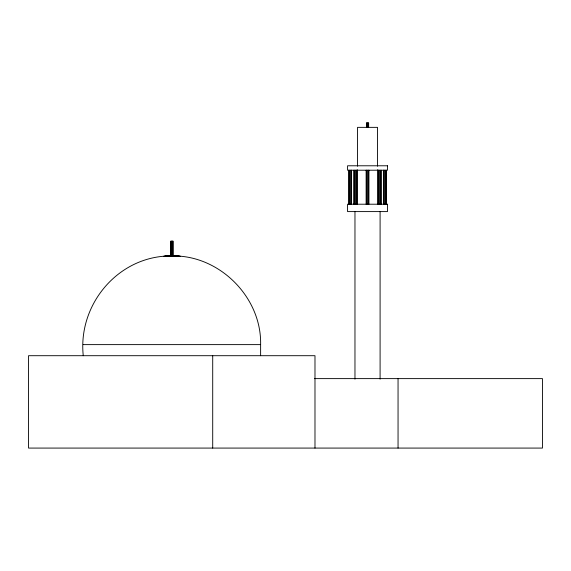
<?xml version="1.0" encoding="UTF-8"?>
<svg xmlns="http://www.w3.org/2000/svg" width="571" height="571" viewBox="0 0 571 571"><rect width="100%" height="100%" fill="white"/><g stroke="black" fill="none" stroke-linecap="round" stroke-linejoin="round"><path stroke-width="0.86" d="M83.259 355.704C77.699 303.822 119.018 255.273 171.85 255.944L164.712 256.372M164.277 256.372L171.864 255.944L163.42 256.372M163.906 256.372L171.857 255.944L163.627 256.372M83.259 344.62L260.619 344.62L260.619 355.704M314.478 378.616L542.45 378.616L542.45 448.078L28.55 448.078L28.55 355.704L314.985 355.704L314.985 448.078M180.593 256.372L172.028 255.944L178.088 256.372M180.465 256.372L172.028 255.944L178.659 256.372M180.258 256.372L172.028 255.944L179.601 256.372M179.972 256.372L172.021 255.944C219.385 254.887 261.718 297.255 260.619 344.62M398.051 378.616L398.051 448.078M386.303 170.215L386.303 204.211M385.889 170.215L385.889 204.211M384.897 170.215L384.897 204.211M383.905 170.215L383.905 204.211M383.491 170.215L383.491 204.211M381.214 170.215L381.214 204.211M380.8 170.215L380.8 204.211M380.093 211.598L380.093 379.158M379.815 170.215L379.815 204.211M378.816 170.215L378.816 204.211M378.409 170.215L378.409 204.211M377.51 166.225L377.51 127.354L357.553 127.354L357.553 166.225M377.51 169.758L377.51 204.211M368.93 170.215L368.93 204.211M368.638 127.354L368.638 122.922L366.425 122.922L366.425 127.354M368.523 170.215L368.523 204.211M368.309 122.922L368.309 127.354M367.531 122.922L367.531 127.354M367.531 170.215L367.531 204.211M366.746 122.922L366.746 127.354M366.539 170.215L366.539 204.211M366.125 170.215L366.125 204.211M357.553 169.758L357.553 204.211M356.654 170.215L356.654 204.211M356.247 170.215L356.247 204.211M355.248 170.215L355.248 204.211M354.969 211.598L354.969 379.158M354.256 170.215L354.256 204.211M353.842 170.215L353.842 204.211M351.565 170.215L351.565 204.211M351.151 170.215L351.151 204.211M350.166 170.215L350.166 204.211M349.174 170.215L349.174 204.211M348.76 170.215L348.76 204.211M212.712 355.704L212.712 448.078M173.12 256.458L173.12 241.162L170.758 241.162L170.758 256.458M172.77 241.162L172.77 256.458M171.935 241.162L171.935 256.458M171.1 241.162L171.1 256.458M387.481 165.783L347.575 165.783L347.575 170.215L387.481 170.215L387.481 165.783M387.481 204.211L347.575 204.211L347.575 211.598L387.481 211.598L387.481 204.211"/></g></svg>
